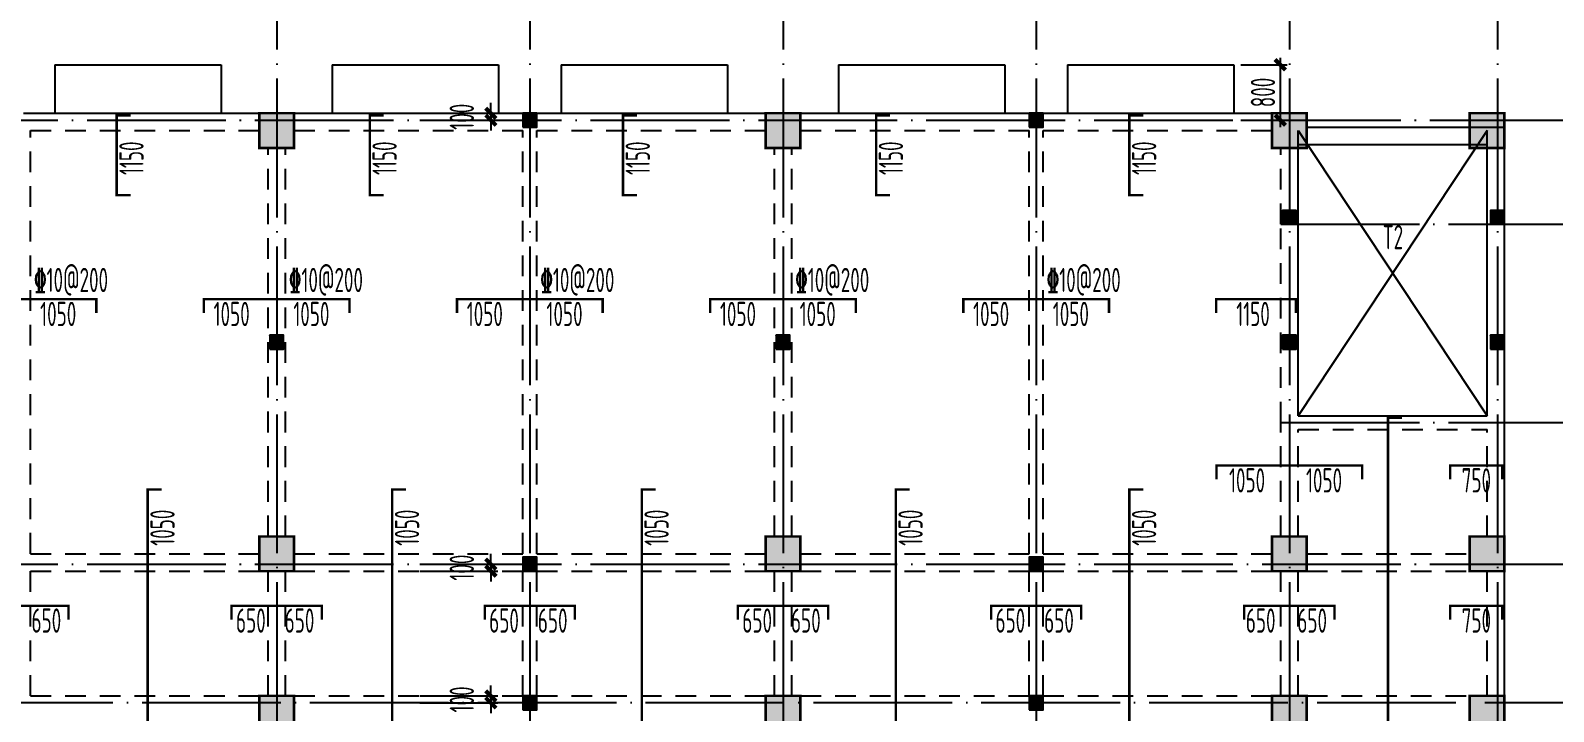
# Model space of a CAD drawing. Extents: x -472319 to -112444, y -516749 to -5704.
# Drawn here: x -264044 to -242085, y -117824 to -108005 of the extents above; entities that cross this region are included whole.
import ezdxf

# ---------------------------------------------------------------- set-up
doc = ezdxf.new("R2010")
doc.units = 0
doc.header["$LTSCALE"] = 100
doc.header["$MEASUREMENT"] = 0
for name, pattern in [('3', [5, 3, -2]), ('CENTER', [2, 1.25, -0.25, 0.25, -0.25]), ('DOTE', [2.42, 2, -0.2, 0.02, -0.2])]:
    doc.linetypes.add(name, pattern=pattern)
for name, color, linetype in [('1301', 24, 'Continuous'), ('1305', 1, 'Continuous'), ('1306', 94, 'Continuous'), ('1307', 7, 'Continuous'), ('COLUMN', 9, 'Continuous'), ('DOTE', 1, 'CENTER'), ('S_BEAM', 4, 'Continuous'), ('S_BEAMDASH', 134, '3'), ('S_CL', 2, 'Continuous'), ('坡道', 7, 'Continuous'), ('零厚板', 7, 'Continuous')]:
    doc.layers.add(name, color=color, linetype=linetype)
doc.styles.add('HZ', font='tssdeng.shx', dxfattribs={"width": 0.6, "height": 350, "bigfont": 'a.shx'})
doc.styles.get("Standard").update_dxf_attribs({"font": 'tssdeng.shx', "width": 0.6, "bigfont": 'a.shx'})
doc.dimstyles.new('DIMN', dxfattribs={"dimtxt": 350, "dimasz": 150, "dimexe": 100, "dimexo": 100, "dimgap": 75, "dimtad": 1, "dimdec": 0, "dimzin": 0, "dimdsep": 46, "dimtxsty": 'HZ', "dimblk": 'ARCHTICK', "dimcen": 0.09, "dimdle": 100, "dimclrd": 3, "dimclre": 3, "dimclrt": 7, "dimazin": 2, "dimtfac": 1, "dimtdec": 0, "dimtmove": 2, "dimatfit": 3, "dimldrblk": 'ARCHTICK', "dimfxl": 1, "dimtolj": 1, "dimtzin": 0, "dimarcsym": 0})

# ---------------------------------------------------------------- blocks, each defined once
blk = doc.blocks.new('_ArchTick')
at = {"color": 0, "linetype": 'ByBlock', "const_width": 0.4}
blk.add_lwpolyline([(-0.5, -0.5), (0.5, 0.5)], dxfattribs=at)
blk = doc.blocks.new('*D874')
at = {"layer": '1301', "color": 3, "lineweight": -2, "transparency": 16777216}
for p, q in [((-246024, -108399), (-246024, -109399)), ((-246594, -108499), (-245924, -108499)), ((-246594, -109299), (-245924, -109299))]:
    blk.add_line(p, q, dxfattribs=at)
at = {"layer": 'Defpoints', "color": 0, "transparency": 16777216}
for p in [(-246694, -108499), (-246694, -109299), (-246024, -109299)]:
    blk.add_point(p, dxfattribs=at)
at = {"layer": '1301', "color": 3, "lineweight": -2, "transparency": 16777216, "xscale": 150, "yscale": 150, "zscale": 150}
for p, rotation in [((-246024, -108499), 90), ((-246024, -109299), 270)]:
    blk.add_blockref('_ArchTick', p, dxfattribs=dict(at, rotation=rotation))
at = {"layer": '1301', "color": 7, "transparency": 16777216, "insert": (-246274, -108899), "char_height": 350, "attachment_point": 5, "rotation": 90, "style": 'HZ'}
blk.add_mtext('\\A1;800', dxfattribs=at)
blk = doc.blocks.new('*D887')
at = {"layer": '1301', "color": 3, "lineweight": -2, "transparency": 16777216}
for p, q in [((-257406, -117599), (-257406, -117449)), ((-258429, -117599), (-257306, -117599)), ((-258429, -117699), (-257306, -117699)), ((-257406, -117599), (-257406, -117699)), ((-257406, -117699), (-257406, -117849))]:
    blk.add_line(p, q, dxfattribs=at)
at = {"layer": 'Defpoints', "color": 0, "transparency": 16777216}
for p in [(-258529, -117599), (-258529, -117699), (-257406, -117699)]:
    blk.add_point(p, dxfattribs=at)
at = {"layer": '1301', "color": 3, "lineweight": -2, "transparency": 16777216, "xscale": 150, "yscale": 150, "zscale": 150}
for p, rotation in [((-257406, -117599), 270), ((-257406, -117699), 90)]:
    blk.add_blockref('_ArchTick', p, dxfattribs=dict(at, rotation=rotation))
at = {"layer": '1301', "color": 7, "transparency": 16777216, "insert": (-257825, -117649), "char_height": 350, "attachment_point": 5, "rotation": 90, "style": 'HZ'}
blk.add_mtext('\\A1;100', dxfattribs=at)
blk = doc.blocks.new('*D888')
at = {"layer": '1301', "color": 3, "lineweight": -2, "transparency": 16777216}
for p, q in [((-258429, -115699), (-257306, -115699)), ((-257406, -115699), (-257406, -115549)), ((-257406, -115699), (-257406, -115799)), ((-258429, -115799), (-257306, -115799)), ((-257406, -115799), (-257406, -115949))]:
    blk.add_line(p, q, dxfattribs=at)
at = {"layer": 'Defpoints', "color": 0, "transparency": 16777216}
for p in [(-258529, -115699), (-258529, -115799), (-257406, -115799)]:
    blk.add_point(p, dxfattribs=at)
at = {"layer": '1301', "color": 3, "lineweight": -2, "transparency": 16777216, "xscale": 150, "yscale": 150, "zscale": 150}
for p, rotation in [((-257406, -115699), 270), ((-257406, -115799), 90)]:
    blk.add_blockref('_ArchTick', p, dxfattribs=dict(at, rotation=rotation))
at = {"layer": '1301', "color": 7, "transparency": 16777216, "insert": (-257825, -115749), "char_height": 350, "attachment_point": 5, "rotation": 90, "style": 'HZ'}
blk.add_mtext('\\A1;100', dxfattribs=at)
blk = doc.blocks.new('*D889')
at = {"layer": '1301', "color": 3, "lineweight": -2, "transparency": 16777216}
for p, q in [((-257406, -109199), (-257406, -109049)), ((-258429, -109199), (-257306, -109199)), ((-258429, -109299), (-257306, -109299)), ((-257406, -109199), (-257406, -109299)), ((-257406, -109299), (-257406, -109449))]:
    blk.add_line(p, q, dxfattribs=at)
at = {"layer": 'Defpoints', "color": 0, "transparency": 16777216}
for p in [(-258529, -109199), (-258529, -109299), (-257406, -109299)]:
    blk.add_point(p, dxfattribs=at)
at = {"layer": '1301', "color": 3, "lineweight": -2, "transparency": 16777216, "xscale": 150, "yscale": 150, "zscale": 150}
for p, rotation in [((-257406, -109199), 270), ((-257406, -109299), 90)]:
    blk.add_blockref('_ArchTick', p, dxfattribs=dict(at, rotation=rotation))
at = {"layer": '1301', "color": 7, "transparency": 16777216, "insert": (-257825, -109249), "char_height": 350, "attachment_point": 5, "rotation": 90, "style": 'HZ'}
blk.add_mtext('\\A1;100', dxfattribs=at)

msp = doc.modelspace()

# ---------------------------------------------------------------- hatches: boundary and pattern name
at = {"layer": 'COLUMN'}
h = msp.add_hatch(dxfattribs=at)
h.set_pattern_fill('ANSI31', color=0)
h.set_pattern_definition([(45, (-307981.33058, 76339.10955), (-0.08838834765, 0.08838834765), [])])
h.paths.add_polyline_path([(-256943.831, -109398.89), (-256743.831, -109398.89), (-256743.831, -109198.89), (-256943.831, -109198.89)])
h = msp.add_hatch(dxfattribs=at)
h.set_pattern_fill('ANSI31', color=0)
h.set_pattern_definition([(45, (-300681.33058, 76339.10955), (-0.08838834765, 0.08838834765), [])])
h.paths.add_polyline_path([(-249643.831, -109398.89), (-249443.831, -109398.89), (-249443.831, -109198.89), (-249643.831, -109198.89)])
h = msp.add_hatch(dxfattribs=at)
h.set_pattern_fill('ANSI31', color=0)
h.set_pattern_definition([(45, (-297031.33058, 74939.10955), (-0.08838834765, 0.08838834765), [])])
h.paths.add_polyline_path([(-245993.831, -110798.89), (-245793.831, -110798.89), (-245793.831, -110598.89), (-245993.831, -110598.89)])
h = msp.add_hatch(dxfattribs=at)
h.set_pattern_fill('ANSI31', color=0)
h.set_pattern_definition([(45, (-294031.33058, 74939.10955), (-0.08838834765, 0.08838834765), [])])
h.paths.add_polyline_path([(-242993.831, -110798.89), (-242793.831, -110798.89), (-242793.831, -110598.89), (-242993.831, -110598.89)])
h = msp.add_hatch(dxfattribs=at)
h.set_pattern_fill('ANSI31', color=0)
h.set_pattern_definition([(45, (-311631.33058, 73139.10809), (-0.08838834765, 0.08838834765), [])])
h.paths.add_polyline_path([(-260593.831, -112598.892), (-260393.831, -112598.892), (-260393.831, -112398.892), (-260593.831, -112398.892)])
h = msp.add_hatch(dxfattribs=at)
h.set_pattern_fill('ANSI31', color=0)
h.set_pattern_definition([(45, (-304331.33058, 73139.10809), (-0.08838834765, 0.08838834765), [])])
h.paths.add_polyline_path([(-253293.831, -112598.892), (-253093.831, -112598.892), (-253093.831, -112398.892), (-253293.831, -112398.892)])
h = msp.add_hatch(dxfattribs=at)
h.set_pattern_fill('ANSI31', color=0)
h.set_pattern_definition([(45, (-297031.33058, 73139.10809), (-0.08838834765, 0.08838834765), [])])
h.paths.add_polyline_path([(-245993.831, -112598.892), (-245793.831, -112598.892), (-245793.831, -112398.892), (-245993.831, -112398.892)])
h = msp.add_hatch(dxfattribs=at)
h.set_pattern_fill('ANSI31', color=0)
h.set_pattern_definition([(45, (-294031.33058, 73139.10809), (-0.08838834765, 0.08838834765), [])])
h.paths.add_polyline_path([(-242993.831, -112598.892), (-242793.831, -112598.892), (-242793.831, -112398.892), (-242993.831, -112398.892)])
h = msp.add_hatch(dxfattribs=at)
h.set_pattern_fill('ANSI31', color=0)
h.set_pattern_definition([(45, (-307981.32863, 69939.10858), (-0.08838834765, 0.08838834765), [])])
h.paths.add_polyline_path([(-256943.829, -115798.891), (-256743.829, -115798.891), (-256743.829, -115598.891), (-256943.829, -115598.891)])
h = msp.add_hatch(dxfattribs=at)
h.set_pattern_fill('ANSI31', color=0)
h.set_pattern_definition([(45, (-300681.32863, 69939.10858), (-0.08838834765, 0.08838834765), [])])
h.paths.add_polyline_path([(-249643.829, -115798.891), (-249443.829, -115798.891), (-249443.829, -115598.891), (-249643.829, -115598.891)])
h = msp.add_hatch(dxfattribs=at)
h.set_pattern_fill('ANSI31', color=0)
h.set_pattern_definition([(45, (-307981.33058, 67939.10858), (-0.08838834765, 0.08838834765), [])])
h.paths.add_polyline_path([(-256943.831, -117798.891), (-256743.831, -117798.891), (-256743.831, -117598.891), (-256943.831, -117598.891)])
h = msp.add_hatch(dxfattribs=at)
h.set_pattern_fill('ANSI31', color=0)
h.set_pattern_definition([(45, (-300681.33058, 67939.10858), (-0.08838834765, 0.08838834765), [])])
h.paths.add_polyline_path([(-249643.831, -117798.891), (-249443.831, -117798.891), (-249443.831, -117598.891), (-249643.831, -117598.891)])
at = {"layer": 'S_CL'}
h = msp.add_hatch(dxfattribs=at)
h.set_pattern_fill('ANSI31', color=256)
h.set_pattern_definition([(45, (113576.23945, 417478.10849), (-0.088388347648, 0.088388347648), [])])
h.paths.add_polyline_path([(-242793.829, -109698.89), (-242793.829, -109198.89), (-243293.829, -109198.89), (-243293.829, -109698.89)])
h.paths.add_polyline_path([(-242793.829, -115798.891), (-242793.829, -115298.891), (-243293.829, -115298.891), (-243293.829, -115798.891)])
h.paths.add_polyline_path([(-242793.829, -118098.891), (-242793.829, -117598.891), (-243293.829, -117598.891), (-243293.829, -118098.891)])
h.paths.add_polyline_path([(-242793.829, -124198.891), (-242793.829, -123698.891), (-243293.829, -123698.891), (-243293.829, -124198.891)])
h.paths.add_polyline_path([(-245643.829, -109698.89), (-245643.829, -109198.89), (-246143.829, -109198.89), (-246143.829, -109698.89)])
h.paths.add_polyline_path([(-245643.829, -115798.891), (-245643.829, -115298.891), (-246143.829, -115298.891), (-246143.829, -115798.891)])
h.paths.add_polyline_path([(-245643.829, -118098.891), (-245643.829, -117598.891), (-246143.829, -117598.891), (-246143.829, -118098.891)])
h.paths.add_polyline_path([(-245643.829, -124198.891), (-245643.829, -123698.891), (-246143.829, -123698.891), (-246143.829, -124198.891)])
h.paths.add_polyline_path([(-252943.829, -109698.89), (-252943.829, -109198.89), (-253443.829, -109198.89), (-253443.829, -109698.89)])
h.paths.add_polyline_path([(-252943.829, -115798.891), (-252943.829, -115298.891), (-253443.829, -115298.891), (-253443.829, -115798.891)])
h.paths.add_polyline_path([(-252943.829, -118098.891), (-252943.829, -117598.891), (-253443.829, -117598.891), (-253443.829, -118098.891)])
h.paths.add_polyline_path([(-252943.829, -124198.891), (-252943.829, -123698.891), (-253443.829, -123698.891), (-253443.829, -124198.891)])
h.paths.add_polyline_path([(-260243.829, -109698.89), (-260243.829, -109198.89), (-260743.829, -109198.89), (-260743.829, -109698.89)])
h.paths.add_polyline_path([(-260243.829, -115798.891), (-260243.829, -115298.891), (-260743.829, -115298.891), (-260743.829, -115798.891)])
h.paths.add_polyline_path([(-260243.829, -118098.891), (-260243.829, -117598.891), (-260743.829, -117598.891), (-260743.829, -118098.891)])
h.paths.add_polyline_path([(-260243.829, -124198.891), (-260243.829, -123698.891), (-260743.829, -123698.891), (-260743.829, -124198.891)])
h.paths.add_polyline_path([(-267543.829, -109698.89), (-267543.829, -109198.89), (-268043.829, -109198.89), (-268043.829, -109698.89)])
h.paths.add_polyline_path([(-267543.829, -115798.891), (-267543.829, -115298.891), (-268043.829, -115298.891), (-268043.829, -115798.891)])
h.paths.add_polyline_path([(-267543.829, -118098.891), (-267543.829, -117598.891), (-268043.829, -117598.891), (-268043.829, -118098.891)])
h.paths.add_polyline_path([(-267543.829, -124198.891), (-267543.829, -123598.891), (-268043.829, -123598.891), (-268043.829, -124198.891)])
h.paths.add_polyline_path([(-270543.829, -109698.89), (-270543.829, -109198.89), (-271043.829, -109198.89), (-271043.829, -109698.89)])
h.paths.add_polyline_path([(-270543.829, -115798.891), (-270543.829, -115298.891), (-271043.829, -115298.891), (-271043.829, -115798.891)])
h.paths.add_polyline_path([(-277543.831, -109798.89), (-277543.831, -109198.89), (-278043.831, -109198.89), (-278043.831, -109798.89)])
h.paths.add_polyline_path([(-277543.831, -115798.891), (-277543.831, -115298.891), (-278043.831, -115298.891), (-278043.831, -115798.891)])
h.paths.add_polyline_path([(-277543.831, -118098.891), (-277543.831, -117598.891), (-278043.831, -117598.891), (-278043.831, -118098.891)])
h.paths.add_polyline_path([(-277543.831, -124198.891), (-277543.831, -123598.891), (-278043.831, -123598.891), (-278043.831, -124198.891)])
h.paths.add_polyline_path([(-284843.831, -109698.89), (-284843.831, -109198.89), (-285343.831, -109198.89), (-285343.831, -109698.89)])
h.paths.add_polyline_path([(-284843.831, -115798.891), (-284843.831, -115298.891), (-285343.831, -115298.891), (-285343.831, -115798.891)])
h.paths.add_polyline_path([(-284843.831, -118098.891), (-284843.831, -117598.891), (-285343.831, -117598.891), (-285343.831, -118098.891)])
h.paths.add_polyline_path([(-284843.831, -124198.891), (-284843.831, -123698.891), (-285343.831, -123698.891), (-285343.831, -124198.891)])
h.paths.add_polyline_path([(-292143.831, -109698.89), (-292143.831, -109198.89), (-292643.831, -109198.89), (-292643.831, -109698.89)])
h.paths.add_polyline_path([(-292143.831, -115798.891), (-292143.831, -115298.891), (-292643.831, -115298.891), (-292643.831, -115798.891)])
h.paths.add_polyline_path([(-292143.831, -118098.891), (-292143.831, -117598.891), (-292643.831, -117598.891), (-292643.831, -118098.891)])
h.paths.add_polyline_path([(-292143.831, -124198.891), (-292143.831, -123698.891), (-292643.831, -123698.891), (-292643.831, -124198.891)])
h.paths.add_polyline_path([(-299443.831, -109698.89), (-299443.831, -109198.89), (-299943.831, -109198.89), (-299943.831, -109698.89)])
h.paths.add_polyline_path([(-299443.831, -115798.891), (-299443.831, -115298.891), (-299943.831, -115298.891), (-299943.831, -115798.891)])
h.paths.add_polyline_path([(-299443.831, -118098.891), (-299443.831, -117598.891), (-299943.831, -117598.891), (-299943.831, -118098.891)])
h.paths.add_polyline_path([(-299443.831, -124198.891), (-299443.831, -123698.891), (-299943.831, -123698.891), (-299943.831, -124198.891)])
h.paths.add_polyline_path([(-302293.831, -109698.89), (-302293.831, -109198.89), (-302793.831, -109198.89), (-302793.831, -109698.89)])
h.paths.add_polyline_path([(-302293.831, -115798.891), (-302293.831, -115298.891), (-302793.831, -115298.891), (-302793.831, -115798.891)])
h.paths.add_polyline_path([(-302293.831, -118098.891), (-302293.831, -117598.891), (-302793.831, -117598.891), (-302793.831, -118098.891)])
h.paths.add_polyline_path([(-302293.831, -124198.891), (-302293.831, -123698.891), (-302793.831, -123698.891), (-302793.831, -124198.891)])

# ---------------------------------------------------------------- linework, layer by layer
for p, q in [((-263693.829, -108498.891), (-261293.829, -108498.891)), ((-263693.829, -108498.891), (-263693.829, -109198.891)), ((-259693.829, -108498.891), (-257293.829, -108498.891)), ((-259693.829, -108498.891), (-259693.829, -109198.891)), ((-256393.829, -108498.891), (-253993.829, -108498.891)), ((-256393.829, -108498.891), (-256393.829, -109198.891)), ((-252393.829, -108498.891), (-249993.829, -108498.891)), ((-252393.829, -108498.891), (-252393.829, -109198.891)), ((-249093.829, -108498.891), (-246693.829, -108498.891)), ((-249093.829, -108498.891), (-249093.829, -109198.891))]:
    msp.add_line(p, q)
at = {"layer": '1305', "const_width": 35}
for points in [[(-262601.329, -110378.892), (-262801.329, -110378.892), (-262801.329, -109228.892), (-262601.329, -109228.892)], [(-258951.329, -110378.892), (-259151.329, -110378.892), (-259151.329, -109228.892), (-258951.329, -109228.892)], [(-255301.333, -110378.892), (-255501.333, -110378.892), (-255501.333, -109228.892), (-255301.333, -109228.892)], [(-251651.333, -110378.892), (-251851.333, -110378.892), (-251851.333, -109228.892), (-251651.333, -109228.892)], [(-248001.333, -110378.892), (-248201.333, -110378.892), (-248201.333, -109228.892), (-248001.333, -109228.892)], [(-265193.829, -112078.89), (-265193.829, -111878.89), (-263093.829, -111878.89), (-263093.829, -112078.89)], [(-261543.829, -112078.89), (-261543.829, -111878.89), (-259443.829, -111878.89), (-259443.829, -112078.89)], [(-257893.829, -112078.89), (-257893.829, -111878.89), (-255793.829, -111878.892), (-255793.829, -112078.892)], [(-254243.829, -112078.89), (-254243.829, -111878.89), (-252143.829, -111878.89), (-252143.829, -112078.89)], [(-250593.829, -112078.888), (-250593.829, -111878.888), (-248493.829, -111878.89), (-248493.829, -112078.89)], [(-246948.829, -112078.89), (-246948.829, -111878.89), (-245798.829, -111878.89), (-245798.829, -112078.89)], [(-244271.829, -118623.891), (-244471.829, -118623.891), (-244471.829, -113588.891), (-244271.829, -113588.891)], [(-246943.829, -114476.89), (-246943.829, -114276.89), (-244843.829, -114276.891), (-244843.829, -114476.891)], [(-243573.829, -114476.89), (-243573.829, -114276.89), (-242823.829, -114276.89), (-242823.829, -114476.89)], [(-262153.833, -118773.891), (-262353.833, -118773.891), (-262353.833, -114623.891), (-262153.833, -114623.891)], [(-258627.833, -118773.891), (-258827.833, -118773.891), (-258827.833, -114623.891), (-258627.833, -114623.891)], [(-255030.333, -118773.891), (-255230.333, -118773.891), (-255230.333, -114623.891), (-255030.333, -114623.891)], [(-251368.333, -118773.891), (-251568.333, -118773.891), (-251568.333, -114623.891), (-251368.333, -114623.891)], [(-248001.333, -118773.891), (-248201.333, -118773.891), (-248201.333, -114623.891), (-248001.333, -114623.891)], [(-264793.833, -116498.89), (-264793.833, -116298.89), (-263493.833, -116298.891), (-263493.833, -116498.891)], [(-261143.829, -116498.891), (-261143.829, -116298.891), (-259843.829, -116298.891), (-259843.829, -116498.891)], [(-257493.829, -116498.891), (-257493.829, -116298.891), (-256193.829, -116298.891), (-256193.829, -116498.891)], [(-253843.829, -116498.891), (-253843.829, -116298.891), (-252543.829, -116298.891), (-252543.829, -116498.891)], [(-250193.829, -116498.891), (-250193.829, -116298.891), (-248893.829, -116298.891), (-248893.829, -116498.891)], [(-246543.829, -116498.891), (-246543.829, -116298.891), (-245243.829, -116298.891), (-245243.829, -116498.891)], [(-243573.829, -116498.891), (-243573.829, -116298.891), (-242823.829, -116298.891), (-242823.829, -116498.891)]]:
    msp.add_lwpolyline(points, dxfattribs=at)
at = {"layer": 'COLUMN', "color": 0}
for points in [[(-256943.831, -109398.89), (-256743.831, -109398.89), (-256743.831, -109198.89), (-256943.831, -109198.89)], [(-249643.831, -109398.89), (-249443.831, -109398.89), (-249443.831, -109198.89), (-249643.831, -109198.89)], [(-245993.831, -110798.89), (-245793.831, -110798.89), (-245793.831, -110598.89), (-245993.831, -110598.89)], [(-242993.831, -110798.89), (-242793.831, -110798.89), (-242793.831, -110598.89), (-242993.831, -110598.89)], [(-260593.831, -112598.892), (-260393.831, -112598.892), (-260393.831, -112398.892), (-260593.831, -112398.892)], [(-253293.831, -112598.892), (-253093.831, -112598.892), (-253093.831, -112398.892), (-253293.831, -112398.892)], [(-245993.831, -112598.892), (-245793.831, -112598.892), (-245793.831, -112398.892), (-245993.831, -112398.892)], [(-242993.831, -112598.892), (-242793.831, -112598.892), (-242793.831, -112398.892), (-242993.831, -112398.892)], [(-256943.829, -115798.891), (-256743.829, -115798.891), (-256743.829, -115598.891), (-256943.829, -115598.891)], [(-249643.829, -115798.891), (-249443.829, -115798.891), (-249443.829, -115598.891), (-249643.829, -115598.891)], [(-256943.831, -117798.891), (-256743.831, -117798.891), (-256743.831, -117598.891), (-256943.831, -117598.891)], [(-249643.831, -117798.891), (-249443.831, -117798.891), (-249443.831, -117598.891), (-249643.831, -117598.891)]]:
    msp.add_lwpolyline(points, close=True, dxfattribs=at)
at = {"layer": 'DOTE', "linetype": 'DOTE', "ltscale": 10}
for p, q in [((-260493.829, -106279.242), (-260493.829, -128429.282)), ((-256843.829, -106279.242), (-256843.829, -128429.282)), ((-253193.829, -106279.242), (-253193.829, -128429.282)), ((-249543.829, -106279.242), (-249543.829, -128429.282)), ((-245893.829, -106279.242), (-245893.829, -128429.282)), ((-242893.829, -106279.242), (-242893.829, -128429.282)), ((-304367.647, -109298.89), (-241075.018, -109298.89)), ((-246018.829, -110798.89), (-241075.018, -110798.89)), ((-246018.829, -113658.89), (-241075.018, -113658.89)), ((-304367.647, -115698.89), (-241075.018, -115698.89)), ((-241075.018, -117698.89), (-304367.647, -117698.89))]:
    msp.add_line(p, q, dxfattribs=at)
at = {"layer": 'S_BEAM'}
for p, q in [((-264143.829, -109198.89), (-260743.829, -109198.89)), ((-260243.829, -109198.89), (-256843.829, -109198.89)), ((-256843.829, -109198.89), (-253443.829, -109198.89)), ((-252943.829, -109198.89), (-249543.829, -109198.89)), ((-249543.829, -109198.89), (-246143.829, -109198.89)), ((-242793.829, -110798.89), (-242793.829, -109198.89)), ((-245768.829, -113558.891), (-245768.829, -109448.89)), ((-245643.829, -109398.89), (-242793.829, -109398.89)), ((-243043.829, -113558.891), (-243043.829, -109448.89)), ((-245768.829, -109648.89), (-243043.829, -109648.89)), ((-242793.829, -113658.891), (-242793.829, -110798.89)), ((-245768.829, -113558.891), (-243043.829, -113558.891)), ((-242793.829, -115298.891), (-242793.829, -113658.891)), ((-242793.829, -117598.891), (-242793.829, -115798.891))]:
    msp.add_line(p, q, dxfattribs=at)
at = {"layer": 'S_BEAMDASH'}
for p, q in [((-264043.829, -115548.891), (-264043.829, -109448.89)), ((-264043.829, -109448.89), (-260743.829, -109448.89)), ((-260243.829, -109448.89), (-256943.829, -109448.89)), ((-256943.829, -115548.891), (-256943.829, -109448.89)), ((-256743.829, -115548.891), (-256743.829, -109448.89)), ((-256743.829, -109448.89), (-253443.829, -109448.89)), ((-252943.829, -109448.89), (-249643.829, -109448.89)), ((-249643.829, -115548.891), (-249643.829, -109448.89)), ((-249443.829, -115548.891), (-249443.829, -109448.89)), ((-249443.829, -109448.89), (-246143.829, -109448.89)), ((-260618.829, -115298.891), (-260618.829, -109698.89)), ((-260368.829, -115298.891), (-260368.829, -109698.89)), ((-253318.829, -115298.891), (-253318.829, -109698.89)), ((-253068.829, -115298.891), (-253068.829, -109698.89)), ((-246018.829, -110798.89), (-246018.829, -109698.89)), ((-246018.829, -113658.891), (-246018.829, -110798.89)), ((-246018.829, -115298.891), (-246018.829, -113658.891)), ((-245768.829, -115298.891), (-245768.829, -113758.891)), ((-245768.829, -113758.891), (-243043.829, -113758.891)), ((-243043.829, -115298.891), (-243043.829, -113758.891)), ((-264043.829, -115548.891), (-260743.829, -115548.891)), ((-260243.829, -115548.891), (-256943.829, -115548.891)), ((-256743.829, -115548.891), (-253443.829, -115548.891)), ((-252943.829, -115548.891), (-249643.829, -115548.891)), ((-249443.829, -115548.891), (-246143.829, -115548.891)), ((-245643.829, -115548.891), (-243293.829, -115548.891)), ((-264043.829, -117598.891), (-264043.829, -115798.891)), ((-264043.829, -115798.891), (-260743.829, -115798.891)), ((-260618.829, -117598.891), (-260618.829, -115798.891)), ((-260368.829, -117598.891), (-260368.829, -115798.891)), ((-260243.829, -115798.891), (-256943.829, -115798.891)), ((-256943.829, -117598.891), (-256943.829, -115798.891)), ((-256743.829, -117598.891), (-256743.829, -115798.891)), ((-256743.829, -115798.891), (-253443.829, -115798.891)), ((-253318.829, -117598.891), (-253318.829, -115798.891)), ((-253068.829, -117598.891), (-253068.829, -115798.891)), ((-252943.829, -115798.891), (-249643.829, -115798.891)), ((-249643.829, -117598.891), (-249643.829, -115798.891)), ((-249443.829, -117598.891), (-249443.829, -115798.891)), ((-249443.829, -115798.891), (-246143.829, -115798.891)), ((-246018.829, -117598.891), (-246018.829, -115798.891)), ((-245768.829, -117598.891), (-245768.829, -115798.891)), ((-245643.829, -115798.891), (-243293.829, -115798.891)), ((-243043.829, -117598.891), (-243043.829, -115798.891)), ((-264043.829, -117598.891), (-260743.829, -117598.891)), ((-260243.829, -117598.891), (-256943.829, -117598.891)), ((-256743.829, -117598.891), (-253443.829, -117598.891)), ((-252943.829, -117598.891), (-249643.829, -117598.891)), ((-249443.829, -117598.891), (-246143.829, -117598.891)), ((-245643.829, -117598.891), (-243293.829, -117598.891))]:
    msp.add_line(p, q, dxfattribs=at)
at = {"layer": 'S_CL', "const_width": 35}
for points in [[(-260243.829, -109698.89), (-260243.829, -109198.89), (-260743.829, -109198.89), (-260743.829, -109698.89)], [(-252943.829, -109698.89), (-252943.829, -109198.89), (-253443.829, -109198.89), (-253443.829, -109698.89)], [(-245643.829, -109698.89), (-245643.829, -109198.89), (-246143.829, -109198.89), (-246143.829, -109698.89)], [(-242793.829, -109698.89), (-242793.829, -109198.89), (-243293.829, -109198.89), (-243293.829, -109698.89)], [(-260243.829, -115798.891), (-260243.829, -115298.891), (-260743.829, -115298.891), (-260743.829, -115798.891)], [(-252943.829, -115798.891), (-252943.829, -115298.891), (-253443.829, -115298.891), (-253443.829, -115798.891)], [(-245643.829, -115798.891), (-245643.829, -115298.891), (-246143.829, -115298.891), (-246143.829, -115798.891)], [(-242793.829, -115798.891), (-242793.829, -115298.891), (-243293.829, -115298.891), (-243293.829, -115798.891)], [(-260243.829, -118098.891), (-260243.829, -117598.891), (-260743.829, -117598.891), (-260743.829, -118098.891)], [(-252943.829, -118098.891), (-252943.829, -117598.891), (-253443.829, -117598.891), (-253443.829, -118098.891)], [(-245643.829, -118098.891), (-245643.829, -117598.891), (-246143.829, -117598.891), (-246143.829, -118098.891)], [(-242793.829, -118098.891), (-242793.829, -117598.891), (-243293.829, -117598.891), (-243293.829, -118098.891)]]:
    msp.add_lwpolyline(points, close=True, dxfattribs=at)
at = {"layer": '坡道'}
for p, q in [((-261293.829, -108498.891), (-261293.829, -109198.891)), ((-257293.829, -108498.891), (-257293.829, -109198.891)), ((-253993.829, -108498.891), (-253993.829, -109198.891)), ((-249993.829, -108498.891), (-249993.829, -109198.891)), ((-246693.829, -108498.891), (-246693.829, -109198.891))]:
    msp.add_line(p, q, dxfattribs=at)
at = {"layer": '零厚板'}
for p, q in [((-245768.829, -109448.89), (-243043.829, -113558.891)), ((-243043.829, -109448.89), (-245768.829, -113558.891))]:
    msp.add_line(p, q, dxfattribs=at)

# ---------------------------------------------------------------- texts
at = {"layer": '1306', "width": 0.6}
for s, p in [('1150', (-262412.93, -110088.892)), ('1150', (-258762.93, -110088.892)), ('1150', (-255112.934, -110088.892)), ('1150', (-251462.934, -110088.892)), ('1150', (-247812.934, -110088.892)), ('1050', (-261965.434, -115433.891)), ('1050', (-258439.434, -115433.891)), ('1050', (-254841.934, -115433.891)), ('1050', (-251179.934, -115433.891)), ('1050', (-247812.934, -115433.891))]:
    msp.add_text(s, height=350, rotation=90, dxfattribs=at).set_placement(p)
for s, p in [('1050', (-263903.829, -112267.291)), ('1050', (-261403.329, -112267.291)), ('1050', (-260253.829, -112267.291)), ('1050', (-257753.329, -112267.291)), ('1050', (-256603.829, -112267.291)), ('1050', (-254103.329, -112267.291)), ('1050', (-252953.829, -112267.291)), ('1050', (-250453.329, -112267.291)), ('1050', (-249303.829, -112267.291)), ('1150', (-246658.829, -112267.291)), ('1050', (-246763.761, -114665.291)), ('1050', (-245653.829, -114665.291)), ('750', (-243408.829, -114665.291)), ('650', (-264028.833, -116687.292)), ('650', (-261080.329, -116687.292)), ('650', (-260378.829, -116687.292)), ('650', (-257430.329, -116687.292)), ('650', (-256728.829, -116687.292)), ('650', (-253780.329, -116687.292)), ('650', (-253078.829, -116687.292)), ('650', (-250130.329, -116687.292)), ('650', (-249428.829, -116687.292)), ('650', (-246521.329, -116687.292)), ('650', (-245778.829, -116687.292)), ('750', (-243408.829, -116687.292))]:
    msp.add_text(s, height=350, dxfattribs=at).set_placement(p)
at = {"layer": '1307', "width": 0.6}
for s, p in [('T2', (-244547.206, -111158.829)), ('\x8410@200', (-263991.329, -111777.291)), ('\x8410@200', (-249391.329, -111777.291))]:
    msp.add_text(s, height=350, dxfattribs=at).set_placement(p)
at = {"layer": '1307', "color": 4, "width": 0.6}
for p in [(-260316.329, -111777.291), (-256691.329, -111777.291), (-253016.329, -111777.291)]:
    msp.add_text('%%13210@200', height=350, dxfattribs=at).set_placement(p)

# ---------------------------------------------------------------- dimensions: what is measured, and where the dimension line sits
at = {"layer": '1301', "color": 7}
dim = msp.add_linear_dim(base=(-246023.5, -109298.89), p1=(-246693.829, -108498.891), p2=(-246693.829, -109298.89), angle=90, dimstyle='DIMN', override={"dimfxl": 100}, dxfattribs=at)
dim.commit()
dim.dimension.update_dxf_attribs({"geometry": '*D874', "text_midpoint": (-246273.5, -108898.891)})
for base, p1, p2, picture, middle in [((-257405.5, -109298.888), (-258528.5, -109198.889), (-258528.5, -109298.888), '*D889', (-257824.5, -109248.889)), ((-257405.5, -115798.889), (-258528.5, -115698.89), (-258528.5, -115798.889), '*D888', (-257824.5, -115748.89)), ((-257405.5, -117698.888), (-258528.5, -117598.889), (-258528.5, -117698.888), '*D887', (-257824.5, -117648.889))]:
    dim = msp.add_linear_dim(base=base, p1=p1, p2=p2, angle=90, dimstyle='DIMN', override={"dimfxl": 100}, dxfattribs=at)
    dim.commit()
    dim.dimension.update_dxf_attribs({"geometry": picture, "text_midpoint": middle, "dimtype": 160})

doc.saveas('drawing.dxf')
